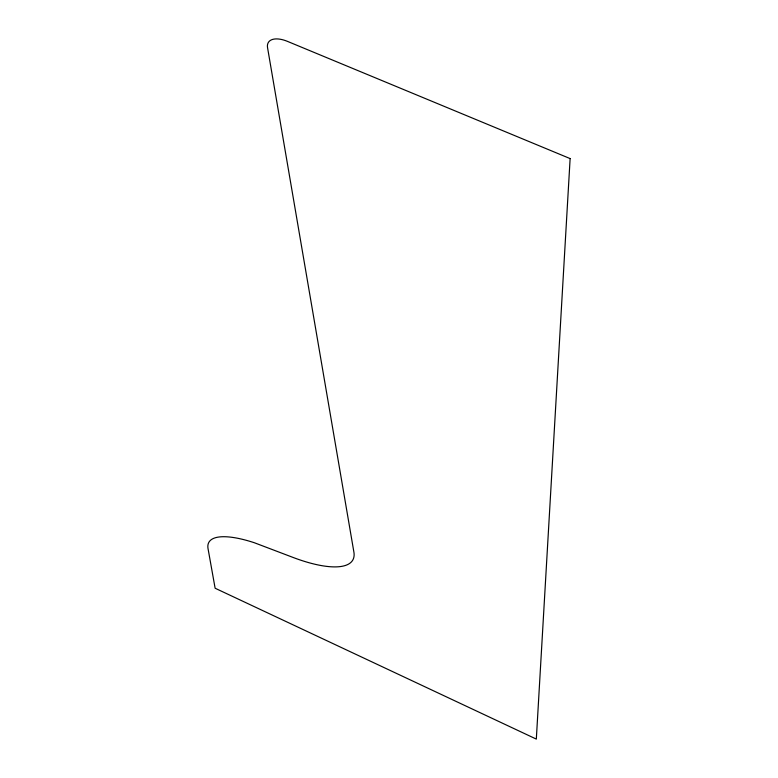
<?xml version="1.0" encoding="UTF-8"?>
<svg xmlns="http://www.w3.org/2000/svg" width="778" height="778" viewBox="0 0 778 778"><rect width="100%" height="100%" fill="white"/><g stroke="black" fill="none" stroke-linecap="round" stroke-linejoin="round"><path stroke-width="1.17" d="M570.128 158.586L536.324 739.1L215.127 588.236L208.047 548.685A82.838 25.022 28.5 0 1 254.357 542.743L291.701 556.922A89.528 29.204 28.9 0 0 353.883 552.049L267.554 47.691A23.641 11.884 33 0 1 287.5 41.39L570.128 158.586"/></g></svg>
